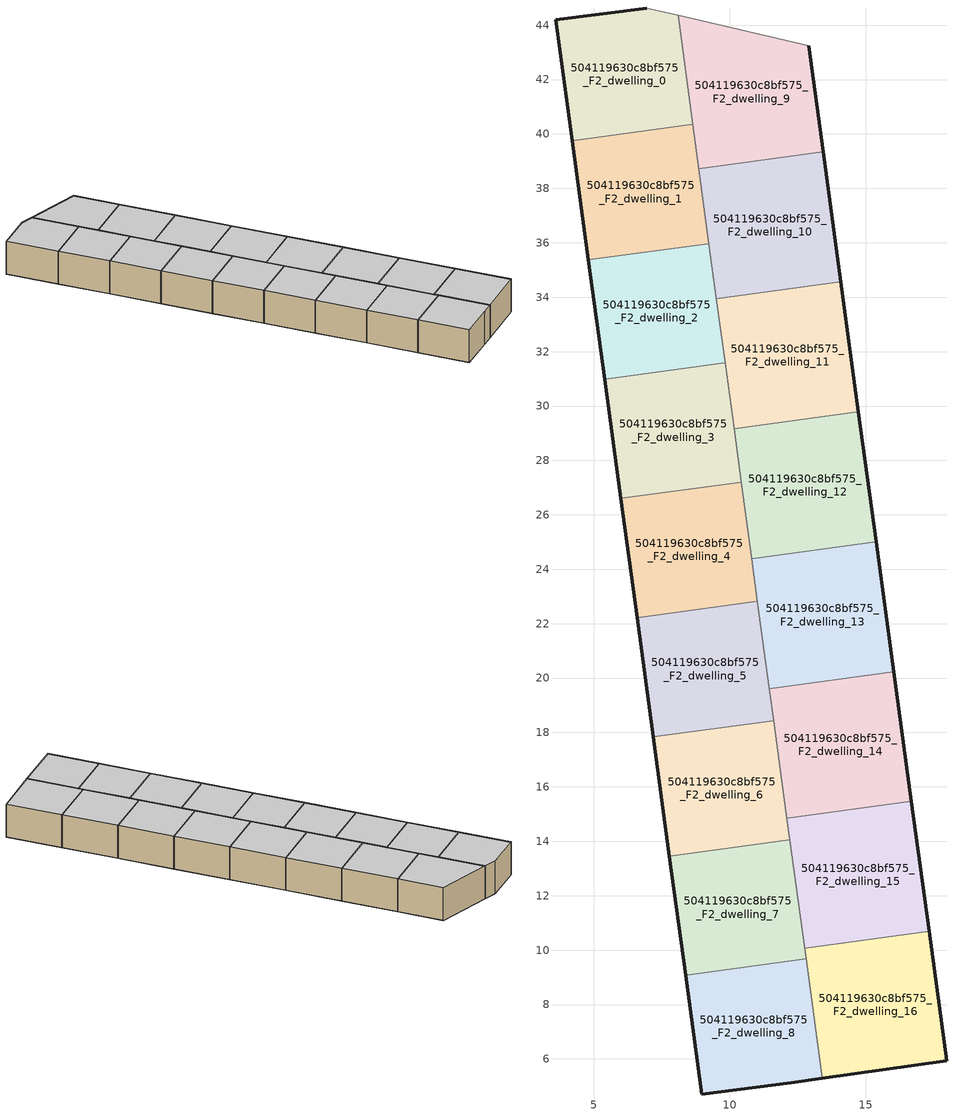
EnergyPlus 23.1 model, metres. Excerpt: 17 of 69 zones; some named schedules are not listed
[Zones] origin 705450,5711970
504119630c8bf575_F2_dwelling_0
 floor to 504119630c8bf575_F1_dwelling_0 (EU_floor_Construction): 8.64,40.36 8.09,44.36 6.94,44.63 3.6,44.21 4.21,39.75 z6
 wall outside (EU_wall_Construction): 4.21,39.75 3.6,44.21 6.94,44.63 z6:9
 wall adiabatic (EU_wall_Construction): 6.94,44.63 8.09,44.36 z6:9
 wall to 504119630c8bf575_F2_dwelling_1 (EU_wall_Construction): 8.64,40.36 4.21,39.75 z6:9
 wall to 504119630c8bf575_F2_dwelling_9 (EU_wall_Construction): 8.09,44.36 8.64,40.36 z6:9
 ceiling to 504119630c8bf575_F3_dwelling_0 (EU_floor_Construction): 8.09,44.36 8.64,40.36 4.21,39.75 3.6,44.21 6.94,44.63 z9
504119630c8bf575_F2_dwelling_1
 floor to 504119630c8bf575_F1_dwelling_1 (EU_floor_Construction): 9.23,35.97 8.64,40.36 4.21,39.75 4.8,35.37 z6
 wall outside (EU_wall_Construction): 4.8,35.37 4.21,39.75 z6:9
 wall to 504119630c8bf575_F2_dwelling_2 (EU_wall_Construction): 9.23,35.97 4.8,35.37 z6:9
 wall to 504119630c8bf575_F2_dwelling_10 (EU_wall_Construction): 8.86,38.72 9.23,35.97 z6:9
 wall to 504119630c8bf575_F2_dwelling_9 (EU_wall_Construction): 8.64,40.36 8.86,38.72 z6:9
 ceiling to 504119630c8bf575_F3_dwelling_1 (EU_floor_Construction): 8.64,40.36 9.23,35.97 4.8,35.37 4.21,39.75 z9
504119630c8bf575_F2_dwelling_10
 floor to 504119630c8bf575_F1_dwelling_10 (EU_floor_Construction): 14.08,34.56 13.43,39.34 8.86,38.72 9.51,33.94 z6
 wall outside (EU_wall_Construction): 13.43,39.34 14.08,34.56 z6:9
 wall to 504119630c8bf575_F2_dwelling_9 (EU_wall_Construction): 8.86,38.72 13.43,39.34 z6:9
 wall to 504119630c8bf575_F2_dwelling_11 (EU_wall_Construction): 14.08,34.56 9.51,33.94 z6:9
 wall to 504119630c8bf575_F2_dwelling_2 (EU_wall_Construction): 9.51,33.94 9.23,35.97 z6:9
 ceiling to 504119630c8bf575_F3_dwelling_10 (EU_floor_Construction): 13.43,39.34 14.08,34.56 9.51,33.94 8.86,38.72 z9
504119630c8bf575_F2_dwelling_11
 floor to 504119630c8bf575_F1_dwelling_11 (EU_floor_Construction): 14.72,29.79 14.08,34.56 9.51,33.94 10.15,29.17 z6
 wall outside (EU_wall_Construction): 14.08,34.56 14.72,29.79 z6:9
 wall to 504119630c8bf575_F2_dwelling_12 (EU_wall_Construction): 14.72,29.79 10.15,29.17 z6:9
 wall to 504119630c8bf575_F2_dwelling_3 (EU_wall_Construction): 10.15,29.17 9.83,31.59 z6:9
 wall to 504119630c8bf575_F2_dwelling_2 (EU_wall_Construction): 9.82,31.59 9.51,33.94 z6:9
 ceiling to 504119630c8bf575_F3_dwelling_11 (EU_floor_Construction): 14.08,34.56 14.72,29.79 10.15,29.17 9.51,33.94 z9
504119630c8bf575_F2_dwelling_12
 floor to 504119630c8bf575_F1_dwelling_12 (EU_floor_Construction): 15.37,25.01 14.72,29.79 10.15,29.17 10.8,24.39 z6
 wall outside (EU_wall_Construction): 14.72,29.79 15.37,25.01 z6:9
 wall to 504119630c8bf575_F2_dwelling_13 (EU_wall_Construction): 15.37,25.01 10.8,24.39 z6:9
 wall to 504119630c8bf575_F2_dwelling_4 (EU_wall_Construction): 10.8,24.39 10.42,27.21 z6:9
 wall to 504119630c8bf575_F2_dwelling_3 (EU_wall_Construction): 10.42,27.21 10.15,29.16 z6:9
 ceiling to 504119630c8bf575_F3_dwelling_12 (EU_floor_Construction): 14.72,29.79 15.37,25.01 10.8,24.39 10.15,29.17 z9
504119630c8bf575_F2_dwelling_13
 floor to 504119630c8bf575_F1_dwelling_13 (EU_floor_Construction): 16.02,20.24 15.37,25.01 10.8,24.39 11.45,19.62 z6
 wall outside (EU_wall_Construction): 15.37,25.01 16.02,20.24 z6:9
 wall to 504119630c8bf575_F2_dwelling_14 (EU_wall_Construction): 16.02,20.24 11.45,19.62 z6:9
 wall to 504119630c8bf575_F2_dwelling_5 (EU_wall_Construction): 11.45,19.62 11.01,22.82 z6:9
 wall to 504119630c8bf575_F2_dwelling_4 (EU_wall_Construction): 11.01,22.82 10.8,24.39 z6:9
 ceiling to 504119630c8bf575_F3_dwelling_13 (EU_floor_Construction): 15.37,25.01 16.02,20.24 11.45,19.62 10.8,24.39 z9
504119630c8bf575_F2_dwelling_14
 floor to 504119630c8bf575_F1_dwelling_14 (EU_floor_Construction): 16.67,15.46 16.02,20.24 11.45,19.62 12.1,14.84 z6
 wall outside (EU_wall_Construction): 16.02,20.24 16.67,15.46 z6:9
 wall to 504119630c8bf575_F2_dwelling_15 (EU_wall_Construction): 16.67,15.46 12.1,14.84 z6:9
 wall to 504119630c8bf575_F2_dwelling_6 (EU_wall_Construction): 12.1,14.84 11.61,18.44 z6:9
 wall to 504119630c8bf575_F2_dwelling_5 (EU_wall_Construction): 11.61,18.44 11.45,19.62 z6:9
 ceiling to 504119630c8bf575_F3_dwelling_14 (EU_floor_Construction): 16.02,20.24 16.67,15.46 12.1,14.84 11.45,19.62 z9
504119630c8bf575_F2_dwelling_15
 floor to 504119630c8bf575_F1_dwelling_15 (EU_floor_Construction): 17.32,10.69 16.67,15.46 12.1,14.84 12.74,10.07 z6
 wall outside (EU_wall_Construction): 16.67,15.46 17.32,10.69 z6:9
 wall to 504119630c8bf575_F2_dwelling_16 (EU_wall_Construction): 17.32,10.69 12.74,10.07 z6:9
 wall to 504119630c8bf575_F2_dwelling_7 (EU_wall_Construction): 12.74,10.07 12.2,14.06 z6:9
 wall to 504119630c8bf575_F2_dwelling_6 (EU_wall_Construction): 12.2,14.06 12.1,14.84 z6:9
 ceiling to 504119630c8bf575_F3_dwelling_15 (EU_floor_Construction): 16.67,15.46 17.32,10.69 12.74,10.07 12.1,14.84 z9
504119630c8bf575_F2_dwelling_16
 floor to 504119630c8bf575_F1_dwelling_16 (EU_floor_Construction): 17.96,5.93 17.32,10.69 12.74,10.07 13.39,5.28 z6
 wall outside (EU_wall_Construction): 17.32,10.69 17.96,5.93 13.39,5.28 z6:9
 wall to 504119630c8bf575_F2_dwelling_8 (EU_wall_Construction): 13.39,5.28 12.8,9.67 z6:9
 wall to 504119630c8bf575_F2_dwelling_7 (EU_wall_Construction): 12.8,9.67 12.74,10.07 z6:9
 ceiling to 504119630c8bf575_F3_dwelling_16 (EU_floor_Construction): 17.32,10.69 17.96,5.93 13.39,5.28 12.74,10.07 z9
504119630c8bf575_F2_dwelling_2
 floor to 504119630c8bf575_F1_dwelling_2 (EU_floor_Construction): 9.82,31.59 9.23,35.97 4.8,35.37 5.4,30.99 z6
 wall outside (EU_wall_Construction): 5.4,30.99 4.8,35.37 z6:9
 wall to 504119630c8bf575_F2_dwelling_3 (EU_wall_Construction): 9.82,31.59 5.4,30.99 z6:9
 ceiling to 504119630c8bf575_F3_dwelling_2 (EU_floor_Construction): 9.23,35.97 9.82,31.59 5.4,30.99 4.8,35.37 z9
504119630c8bf575_F2_dwelling_3
 floor to 504119630c8bf575_F1_dwelling_3 (EU_floor_Construction): 10.42,27.21 9.82,31.59 5.4,30.99 5.99,26.61 z6
 wall outside (EU_wall_Construction): 5.99,26.61 5.4,30.99 z6:9
 wall to 504119630c8bf575_F2_dwelling_4 (EU_wall_Construction): 10.42,27.21 5.99,26.61 z6:9
 ceiling to 504119630c8bf575_F3_dwelling_3 (EU_floor_Construction): 9.82,31.59 10.42,27.21 5.99,26.61 5.4,30.99 z9
504119630c8bf575_F2_dwelling_4
 floor to 504119630c8bf575_F1_dwelling_4 (EU_floor_Construction): 11.01,22.82 10.42,27.21 5.99,26.61 6.59,22.22 z6
 wall outside (EU_wall_Construction): 6.59,22.22 5.99,26.61 z6:9
 wall to 504119630c8bf575_F2_dwelling_5 (EU_wall_Construction): 11.01,22.82 6.59,22.22 z6:9
 ceiling to 504119630c8bf575_F3_dwelling_4 (EU_floor_Construction): 10.42,27.21 11.01,22.82 6.59,22.22 5.99,26.61 z9
504119630c8bf575_F2_dwelling_5
 floor to 504119630c8bf575_F1_dwelling_5 (EU_floor_Construction): 11.61,18.44 11.01,22.82 6.59,22.22 7.18,17.84 z6
 wall outside (EU_wall_Construction): 7.18,17.84 6.59,22.22 z6:9
 wall to 504119630c8bf575_F2_dwelling_6 (EU_wall_Construction): 11.61,18.44 7.18,17.84 z6:9
 ceiling to 504119630c8bf575_F3_dwelling_5 (EU_floor_Construction): 11.01,22.82 11.61,18.44 7.18,17.84 6.59,22.22 z9
504119630c8bf575_F2_dwelling_6
 floor to 504119630c8bf575_F1_dwelling_6 (EU_floor_Construction): 12.2,14.06 11.61,18.44 7.18,17.84 7.78,13.46 z6
 wall outside (EU_wall_Construction): 7.78,13.46 7.18,17.84 z6:9
 wall to 504119630c8bf575_F2_dwelling_7 (EU_wall_Construction): 12.2,14.06 7.78,13.46 z6:9
 ceiling to 504119630c8bf575_F3_dwelling_6 (EU_floor_Construction): 11.61,18.44 12.2,14.06 7.78,13.46 7.18,17.84 z9
504119630c8bf575_F2_dwelling_7
 floor to 504119630c8bf575_F1_dwelling_7 (EU_floor_Construction): 12.8,9.67 12.2,14.06 7.78,13.46 8.37,9.07 z6
 wall outside (EU_wall_Construction): 8.37,9.07 7.78,13.46 z6:9
 wall to 504119630c8bf575_F2_dwelling_8 (EU_wall_Construction): 12.8,9.67 8.37,9.07 z6:9
 ceiling to 504119630c8bf575_F3_dwelling_7 (EU_floor_Construction): 12.2,14.06 12.8,9.67 8.37,9.07 7.78,13.46 z9
504119630c8bf575_F2_dwelling_8
 floor to 504119630c8bf575_F1_dwelling_8 (EU_floor_Construction): 13.39,5.28 12.8,9.67 8.37,9.07 8.96,4.71 12.26,5.12 z6
 wall outside (EU_wall_Construction): 13.39,5.28 12.26,5.12 8.96,4.71 8.37,9.07 z6:9
 ceiling to 504119630c8bf575_F3_dwelling_8 (EU_floor_Construction): 12.8,9.67 13.39,5.28 12.26,5.12 8.96,4.71 8.37,9.07 z9
504119630c8bf575_F2_dwelling_9
 floor to 504119630c8bf575_F1_dwelling_9 (EU_floor_Construction): 13.43,39.34 12.9,43.25 8.09,44.36 8.86,38.72 z6
 wall outside (EU_wall_Construction): 12.9,43.25 13.43,39.34 z6:9
 wall adiabatic (EU_wall_Construction): 8.09,44.36 12.9,43.25 z6:9
 ceiling to 504119630c8bf575_F3_dwelling_9 (EU_floor_Construction): 12.9,43.25 13.43,39.34 8.86,38.72 8.09,44.36 z9
[Building]
EU S2 Campaign: North Axis=0; Terrain=City; Solar Distribution=FullExterior
[Site:Location]
London: Latitude=51.5; Longitude=-0.5; Time Zone=0; Elevation=25
[SizingPeriod:WeatherFileDays]
AnnualSizingPeriod: Begin Month=1; Begin Day of Month=1; End Month=12; End Day of Month=31; Day of Week for Start Day=Monday; Use Weather File Daylight Saving Period=No; Use Weather File Rain and Snow Indicators=No
[MATERIAL]
EU_InternalMass_Material: Roughness=MediumRough; Thickness=0.1; Conductivity=1; Density=1800; Specific Heat=900; Thermal Absorptance=0.9; Solar Absorptance=0.7; Visible Absorptance=0.7
[MATERIAL:NOMASS] Roughness=MediumRough; Thermal Absorptance=0.9; Solar Absorptance=0.7; Visible Absorptance=0.7
Name | Thermal Resistance
EU_wall_NoMass | 0.635353
EU_floor_NoMass | 1.96382
[CONSTRUCTION]
EU_wall_Construction: EU_wall_NoMass
EU_floor_Construction: EU_floor_NoMass
EU_InternalMass_Construction: EU_InternalMass_Material
[ZONE] Type=1; Multiplier=1; Ceiling Height=autocalculate; Floor Area=autocalculate; Part of Total Floor Area=Yes
Name | Volume
504119630c8bf575_F2_dwelling_0 | 59.2874
504119630c8bf575_F2_dwelling_1 | 59.2998
504119630c8bf575_F2_dwelling_10 | 66.7075
504119630c8bf575_F2_dwelling_11 | 66.6929
504119630c8bf575_F2_dwelling_12; 504119630c8bf575_F2_dwelling_14; 504119630c8bf575_F2_dwelling_15; 504119630c8bf575_F2_dwelling_16 | 66.7009
504119630c8bf575_F2_dwelling_13 | 66.7024
504119630c8bf575_F2_dwelling_2 | 59.302
504119630c8bf575_F2_dwelling_3 | 59.2808
504119630c8bf575_F2_dwelling_4 | 59.2939
504119630c8bf575_F2_dwelling_5 | 59.2969
504119630c8bf575_F2_dwelling_6 | 59.2896
504119630c8bf575_F2_dwelling_7 | 59.2888
504119630c8bf575_F2_dwelling_8 | 59.291
504119630c8bf575_F2_dwelling_9 | 66.6914
[INTERNALMASS] Construction=EU_InternalMass_Construction
Name | Zone or ZoneList | Surface Area
504119630c8bf575_F2_dwelling_0_EU_InternalMass | 504119630c8bf575_F2_dwelling_0 | 19.7629
504119630c8bf575_F2_dwelling_1_EU_InternalMass | 504119630c8bf575_F2_dwelling_1 | 19.7668
504119630c8bf575_F2_dwelling_2_EU_InternalMass | 504119630c8bf575_F2_dwelling_2 | 19.7674
504119630c8bf575_F2_dwelling_3_EU_InternalMass | 504119630c8bf575_F2_dwelling_3 | 19.7605
504119630c8bf575_F2_dwelling_4_EU_InternalMass | 504119630c8bf575_F2_dwelling_4 | 19.7649
504119630c8bf575_F2_dwelling_5_EU_InternalMass | 504119630c8bf575_F2_dwelling_5 | 19.7655
504119630c8bf575_F2_dwelling_6_EU_InternalMass | 504119630c8bf575_F2_dwelling_6 | 19.763
504119630c8bf575_F2_dwelling_7_EU_InternalMass | 504119630c8bf575_F2_dwelling_7 | 19.763
504119630c8bf575_F2_dwelling_8_EU_InternalMass | 504119630c8bf575_F2_dwelling_8 | 19.7637
504119630c8bf575_F2_dwelling_9_EU_InternalMass | 504119630c8bf575_F2_dwelling_9 | 22.2307
504119630c8bf575_F2_dwelling_10_EU_InternalMass | 504119630c8bf575_F2_dwelling_10 | 22.2353
504119630c8bf575_F2_dwelling_11_EU_InternalMass | 504119630c8bf575_F2_dwelling_11 | 22.2309
504119630c8bf575_F2_dwelling_12_EU_InternalMass | 504119630c8bf575_F2_dwelling_12 | 22.2337
504119630c8bf575_F2_dwelling_13_EU_InternalMass | 504119630c8bf575_F2_dwelling_13 | 22.2339
504119630c8bf575_F2_dwelling_14_EU_InternalMass | 504119630c8bf575_F2_dwelling_14 | 22.234
504119630c8bf575_F2_dwelling_15_EU_InternalMass | 504119630c8bf575_F2_dwelling_15 | 22.2336
504119630c8bf575_F2_dwelling_16_EU_InternalMass | 504119630c8bf575_F2_dwelling_16 | 22.2339
[OTHEREQUIPMENT] Fuel Type=Electricity; Design Level Calculation Method=Watts/Area; Power per Zone Floor Area=1; Fraction Latent=0; Fraction Radiant=0; Fraction Lost=0; Carbon Dioxide Generation Rate=0; EndUse Subcategory=EU_Step8_InternalGains
Name | Zone or ZoneList or Space or SpaceList | Schedule
EU_Step8_InternalGain_504119630c8bf575_F2_dwelling_0_f000 | 504119630c8bf575_F2_dwelling_0 | EU_Step8_GainSchedule_504119630c8bf575_F2_dwelling_0_f000
EU_Step8_InternalGain_504119630c8bf575_F2_dwelling_1_f000 | 504119630c8bf575_F2_dwelling_1 | EU_Step8_GainSchedule_504119630c8bf575_F2_dwelling_1_f000
EU_Step8_InternalGain_504119630c8bf575_F2_dwelling_2_f000 | 504119630c8bf575_F2_dwelling_2 | EU_Step8_GainSchedule_504119630c8bf575_F2_dwelling_2_f000
EU_Step8_InternalGain_504119630c8bf575_F2_dwelling_3_f000 | 504119630c8bf575_F2_dwelling_3 | EU_Step8_GainSchedule_504119630c8bf575_F2_dwelling_3_f000
EU_Step8_InternalGain_504119630c8bf575_F2_dwelling_4_f000 | 504119630c8bf575_F2_dwelling_4 | EU_Step8_GainSchedule_504119630c8bf575_F2_dwelling_4_f000
EU_Step8_InternalGain_504119630c8bf575_F2_dwelling_5_f000 | 504119630c8bf575_F2_dwelling_5 | EU_Step8_GainSchedule_504119630c8bf575_F2_dwelling_5_f000
EU_Step8_InternalGain_504119630c8bf575_F2_dwelling_6_f000 | 504119630c8bf575_F2_dwelling_6 | EU_Step8_GainSchedule_504119630c8bf575_F2_dwelling_6_f000
EU_Step8_InternalGain_504119630c8bf575_F2_dwelling_7_f000 | 504119630c8bf575_F2_dwelling_7 | EU_Step8_GainSchedule_504119630c8bf575_F2_dwelling_7_f000
EU_Step8_InternalGain_504119630c8bf575_F2_dwelling_8_f000 | 504119630c8bf575_F2_dwelling_8 | EU_Step8_GainSchedule_504119630c8bf575_F2_dwelling_8_f000
EU_Step8_InternalGain_504119630c8bf575_F2_dwelling_9_f000 | 504119630c8bf575_F2_dwelling_9 | EU_Step8_GainSchedule_504119630c8bf575_F2_dwelling_9_f000
EU_Step8_InternalGain_504119630c8bf575_F2_dwelling_10_f000 | 504119630c8bf575_F2_dwelling_10 | EU_Step8_GainSchedule_504119630c8bf575_F2_dwelling_10_f000
EU_Step8_InternalGain_504119630c8bf575_F2_dwelling_11_f000 | 504119630c8bf575_F2_dwelling_11 | EU_Step8_GainSchedule_504119630c8bf575_F2_dwelling_11_f000
EU_Step8_InternalGain_504119630c8bf575_F2_dwelling_12_f000 | 504119630c8bf575_F2_dwelling_12 | EU_Step8_GainSchedule_504119630c8bf575_F2_dwelling_12_f000
EU_Step8_InternalGain_504119630c8bf575_F2_dwelling_13_f000 | 504119630c8bf575_F2_dwelling_13 | EU_Step8_GainSchedule_504119630c8bf575_F2_dwelling_13_f000
EU_Step8_InternalGain_504119630c8bf575_F2_dwelling_14_f000 | 504119630c8bf575_F2_dwelling_14 | EU_Step8_GainSchedule_504119630c8bf575_F2_dwelling_14_f000
EU_Step8_InternalGain_504119630c8bf575_F2_dwelling_15_f000 | 504119630c8bf575_F2_dwelling_15 | EU_Step8_GainSchedule_504119630c8bf575_F2_dwelling_15_f000
EU_Step8_InternalGain_504119630c8bf575_F2_dwelling_16_f000 | 504119630c8bf575_F2_dwelling_16 | EU_Step8_GainSchedule_504119630c8bf575_F2_dwelling_16_f000
[ZONEVENTILATION:DESIGNFLOWRATE] Schedule=EU_AlwaysOn; Design Flow Rate Calculation Method=AirChanges/Hour; Air Changes per Hour=0.555504; Ventilation Type=Natural; Fan Pressure Rise=0; Fan Total Efficiency=1; Constant Term Coefficient=1; Temperature Term Coefficient=0; Velocity Term Coefficient=0; Velocity Squared Term Coefficient=0; Minimum Indoor Temperature=-100; Maximum Indoor Temperature=100; Delta Temperature=-100; Minimum Outdoor Temperature=-100; Maximum Outdoor Temperature=100; Maximum Wind Speed=40
Name | Zone or ZoneList or Space or SpaceList
EU_ConstantAir_504119630c8bf575_F2_dwelling_0 | 504119630c8bf575_F2_dwelling_0
EU_ConstantAir_504119630c8bf575_F2_dwelling_1 | 504119630c8bf575_F2_dwelling_1
EU_ConstantAir_504119630c8bf575_F2_dwelling_2 | 504119630c8bf575_F2_dwelling_2
EU_ConstantAir_504119630c8bf575_F2_dwelling_3 | 504119630c8bf575_F2_dwelling_3
EU_ConstantAir_504119630c8bf575_F2_dwelling_4 | 504119630c8bf575_F2_dwelling_4
EU_ConstantAir_504119630c8bf575_F2_dwelling_5 | 504119630c8bf575_F2_dwelling_5
EU_ConstantAir_504119630c8bf575_F2_dwelling_6 | 504119630c8bf575_F2_dwelling_6
EU_ConstantAir_504119630c8bf575_F2_dwelling_7 | 504119630c8bf575_F2_dwelling_7
EU_ConstantAir_504119630c8bf575_F2_dwelling_8 | 504119630c8bf575_F2_dwelling_8
EU_ConstantAir_504119630c8bf575_F2_dwelling_9 | 504119630c8bf575_F2_dwelling_9
EU_ConstantAir_504119630c8bf575_F2_dwelling_10 | 504119630c8bf575_F2_dwelling_10
EU_ConstantAir_504119630c8bf575_F2_dwelling_11 | 504119630c8bf575_F2_dwelling_11
EU_ConstantAir_504119630c8bf575_F2_dwelling_12 | 504119630c8bf575_F2_dwelling_12
EU_ConstantAir_504119630c8bf575_F2_dwelling_13 | 504119630c8bf575_F2_dwelling_13
EU_ConstantAir_504119630c8bf575_F2_dwelling_14 | 504119630c8bf575_F2_dwelling_14
EU_ConstantAir_504119630c8bf575_F2_dwelling_15 | 504119630c8bf575_F2_dwelling_15
EU_ConstantAir_504119630c8bf575_F2_dwelling_16 | 504119630c8bf575_F2_dwelling_16
[HVACTEMPLATE:ZONE:IDEALLOADSAIRSYSTEM] System Availability Schedule=EU_AlwaysOn; Maximum Heating Supply Air Temperature=50; Minimum Cooling Supply Air Temperature=13; Maximum Heating Supply Air Humidity Ratio=0.0156; Minimum Cooling Supply Air Humidity Ratio=0.0077; Heating Limit=NoLimit; Cooling Limit=NoLimit; Heating Availability Schedule=EU_AlwaysOn; Cooling Availability Schedule=EU_CoolingOff; Dehumidification Control Type=ConstantSensibleHeatRatio; Cooling Sensible Heat Ratio=0.7; Dehumidification Setpoint=60; Humidification Control Type=None; Humidification Setpoint=30; Outdoor Air Method=None; Outdoor Air Flow Rate per Person=0.00944; Outdoor Air Flow Rate per Zone Floor Area=0; Outdoor Air Flow Rate per Zone=0; Demand Controlled Ventilation Type=None; Outdoor Air Economizer Type=NoEconomizer; Heat Recovery Type=None; Sensible Heat Recovery Effectiveness=0.7; Latent Heat Recovery Effectiveness=0.65
Name | Template Thermostat
504119630c8bf575_F2_dwelling_0 | EU_HeatOnly_504119630c8bf575_F2_dwelling_0
504119630c8bf575_F2_dwelling_1 | EU_HeatOnly_504119630c8bf575_F2_dwelling_1
504119630c8bf575_F2_dwelling_2 | EU_HeatOnly_504119630c8bf575_F2_dwelling_2
504119630c8bf575_F2_dwelling_3 | EU_HeatOnly_504119630c8bf575_F2_dwelling_3
504119630c8bf575_F2_dwelling_4 | EU_HeatOnly_504119630c8bf575_F2_dwelling_4
504119630c8bf575_F2_dwelling_5 | EU_HeatOnly_504119630c8bf575_F2_dwelling_5
504119630c8bf575_F2_dwelling_6 | EU_HeatOnly_504119630c8bf575_F2_dwelling_6
504119630c8bf575_F2_dwelling_7 | EU_HeatOnly_504119630c8bf575_F2_dwelling_7
504119630c8bf575_F2_dwelling_8 | EU_HeatOnly_504119630c8bf575_F2_dwelling_8
504119630c8bf575_F2_dwelling_9 | EU_HeatOnly_504119630c8bf575_F2_dwelling_9
504119630c8bf575_F2_dwelling_10 | EU_HeatOnly_504119630c8bf575_F2_dwelling_10
504119630c8bf575_F2_dwelling_11 | EU_HeatOnly_504119630c8bf575_F2_dwelling_11
504119630c8bf575_F2_dwelling_12 | EU_HeatOnly_504119630c8bf575_F2_dwelling_12
504119630c8bf575_F2_dwelling_13 | EU_HeatOnly_504119630c8bf575_F2_dwelling_13
504119630c8bf575_F2_dwelling_14 | EU_HeatOnly_504119630c8bf575_F2_dwelling_14
504119630c8bf575_F2_dwelling_15 | EU_HeatOnly_504119630c8bf575_F2_dwelling_15
504119630c8bf575_F2_dwelling_16 | EU_HeatOnly_504119630c8bf575_F2_dwelling_16
